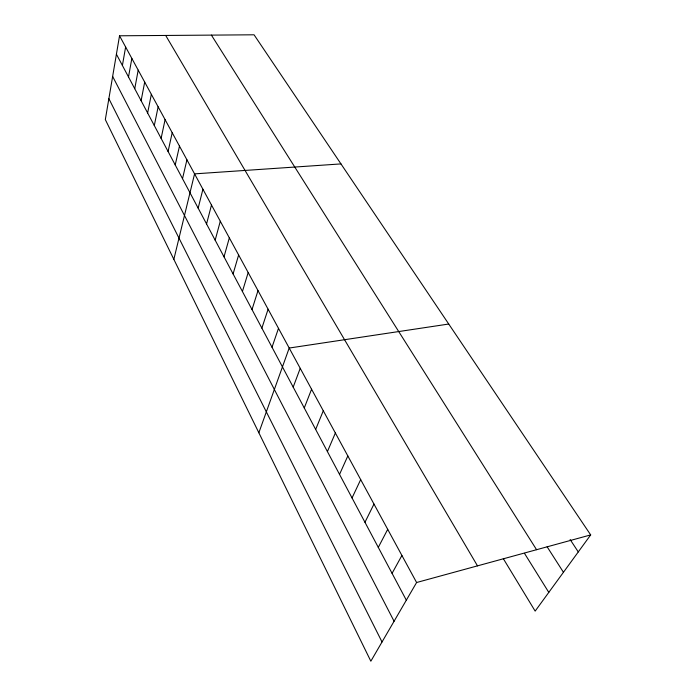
<?xml version="1.0" encoding="UTF-8"?>
<svg xmlns="http://www.w3.org/2000/svg" width="696" height="696" viewBox="0 0 696 696"><rect width="100%" height="100%" fill="white"/><g stroke="black" fill="none" stroke-linecap="round" stroke-linejoin="round"><path stroke-width="1.04" d="M119.538 35.792L105.322 119.599L370.846 661.2L416.6 582.517L590.678 534.911L254.066 34.8L119.538 35.792L416.6 582.517M122.4 65.459L125.628 46.997M128.499 76.951L131.849 58.447M134.746 88.705L138.2 70.139M141.114 100.711L144.698 82.102M147.63 112.987L151.345 94.325M154.294 125.541L158.14 106.827M161.115 138.374L165.091 119.625M168.084 151.502L172.199 132.71M175.218 164.935L179.481 146.108M182.517 178.681L186.928 159.828M173.843 259.373L194.567 173.869L340.97 163.908M198.169 208.156L202.919 189.242M206.555 223.955L211.488 205.024M215.168 240.172L220.293 221.232M224.008 256.824L229.341 237.875M233.09 273.928L238.632 254.971M242.417 291.502L248.176 272.545M252.013 309.563L257.999 290.624M261.87 328.129L268.099 309.215M272.014 347.234L278.496 328.347M258.851 432.764L289.197 348.043L448.737 324.031M293.19 387.124L300.22 368.332M304.256 407.969L311.582 389.229M315.662 429.441L323.292 410.779M327.416 451.573L335.368 433.008M339.535 474.402L347.826 455.941M352.046 497.962L360.685 479.614M364.956 522.278L373.978 504.069M378.293 547.395L387.707 529.343M392.074 573.347L401.905 555.478M590.678 534.911L535.154 611.105L503.33 558.679M570.128 539.53L578.28 551.928M547.134 546.795L563.447 572.286M211.401 35.113L536.572 549.71M524.471 553.329L548.796 592.392M165.7 35.453L477.491 565.865M116.415 54.192L406.325 600.187M112.648 76.438L394.075 621.25M108.872 98.667L382.026 641.973"/></g></svg>
